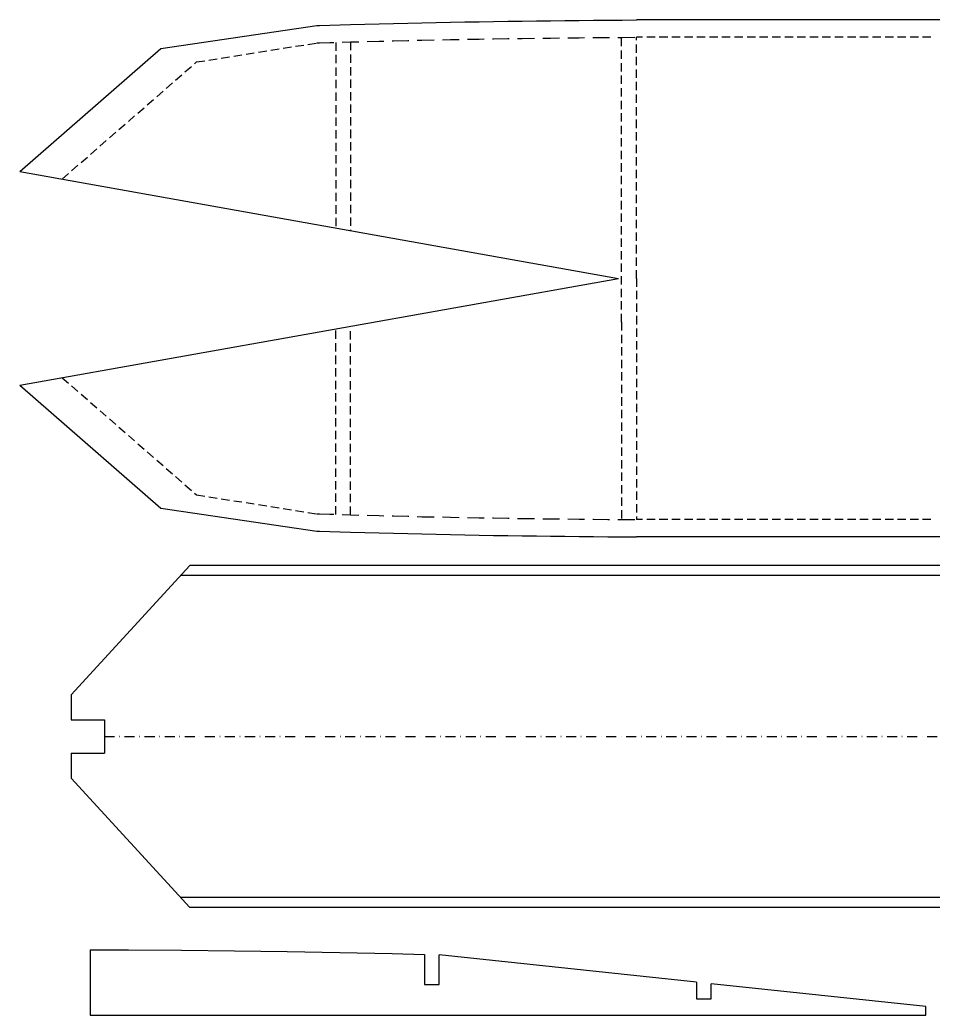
# Model space of a CAD drawing. Header units: feet. Extents: x 165 to 14477, y 395 to 10932.
# Drawn here: x 165 to 4717, y 471 to 5434 of the extents above; entities that cross this region are included whole.
import ezdxf

# ---------------------------------------------------------------- set-up
doc = ezdxf.new("R2010")
doc.units = ezdxf.units.FT
doc.header["$MEASUREMENT"] = 0

msp = doc.modelspace()

# ---------------------------------------------------------------- linework, layer by layer
at = {"color": 7}
for p, q in [((1761.4, 5408.9), (1813.1, 5410.5)), ((1813.1, 5410.5), (1884.2, 5412.2)), ((1884.2, 5412.2), (1955.4, 5414.4)), ((1955.4, 5414.4), (2026.5, 5416.1)), ((2026.5, 5416.1), (2098.2, 5417.7)), ((2098.2, 5417.7), (2169.3, 5419.4)), ((2169.3, 5419.4), (2240.4, 5421.1)), ((2240.4, 5421.1), (2311.5, 5422.2)), ((2311.5, 5422.2), (2383.2, 5423.9)), ((2383.2, 5423.9), (2454.4, 5425)), ((2454.4, 5425), (2525.5, 5426.1)), ((2525.5, 5426.1), (2596.6, 5427.2)), ((2596.6, 5427.2), (2668.3, 5428.3)), ((2668.3, 5428.3), (2739.4, 5429.4)), ((2739.4, 5429.4), (2810.6, 5430)), ((2810.6, 5430), (2881.7, 5431.1)), ((2881.7, 5431.1), (2953.4, 5431.6)), ((2953.4, 5431.6), (3024.5, 5432.2)), ((3024.5, 5432.2), (3095.6, 5432.7)), ((3095.6, 5432.7), (3166.7, 5433.3)), ((3166.7, 5433.3), (3238.4, 5433.9)), ((5456.7, 5433.9), (3238.4, 5433.9)), ((867.3, 5290.5), (1645.8, 5405.5)), ((1645.8, 5405.5), (1659.2, 5406.1)), ((1659.2, 5406.1), (1710.3, 5407.7)), ((1710.3, 5407.7), (1761.4, 5408.9)), ((165, 4677.6), (867.3, 5290.5)), ((165, 4677.6), (3148.4, 4144.7)), ((165, 3611.8), (3148.4, 4144.7)), ((165, 3611.8), (867.3, 2998.9)), ((867.3, 2998.9), (1645.8, 2884.4)), ((1645.8, 2884.4), (1659.2, 2883.8)), ((1659.2, 2883.8), (1710.3, 2882.2)), ((1710.3, 2882.2), (1761.4, 2880.5)), ((1761.4, 2880.5), (1813.1, 2879.4)), ((1813.1, 2879.4), (1884.2, 2877.2)), ((1884.2, 2877.2), (1955.4, 2875.5)), ((1955.4, 2875.5), (2026.5, 2873.8)), ((2026.5, 2873.8), (2098.2, 2872.2)), ((2098.2, 2872.2), (2169.3, 2870.5)), ((2169.3, 2870.5), (2240.4, 2868.8)), ((2240.4, 2868.8), (2311.5, 2867.2)), ((2311.5, 2867.2), (2383.2, 2866.1)), ((2383.2, 2866.1), (2454.4, 2864.9)), ((2454.4, 2864.9), (2525.5, 2863.3)), ((2525.5, 2863.3), (2596.6, 2862.2)), ((2596.6, 2862.2), (2668.3, 2861.1)), ((2668.3, 2861.1), (2739.4, 2860.5)), ((2739.4, 2860.5), (2810.6, 2859.4)), ((2810.6, 2859.4), (2881.7, 2858.8)), ((2881.7, 2858.8), (2953.4, 2857.7)), ((2953.4, 2857.7), (3024.5, 2857.2)), ((3024.5, 2857.2), (3095.6, 2856.6)), ((3095.6, 2856.6), (3166.7, 2856)), ((3166.7, 2856), (3238.4, 2856)), ((5456.7, 2856), (3238.4, 2856)), ((420, 2067.5), (1011.3, 2712.7)), ((7591.6, 2712.7), (1011.3, 2712.7)), ((420, 2067.5), (420, 1943.6)), ((420, 1943.6), (586.7, 1943.6)), ((586.7, 1943.6), (586.7, 1776.9)), ((420, 1776.9), (420, 1653)), ((420, 1776.9), (586.7, 1776.9)), ((420, 1653), (1011.3, 1007.9)), ((7591.6, 1007.9), (1011.3, 1007.9)), ((515.6, 796.1), (515.6, 471.1)), ((515.6, 796.1), (706.7, 796.1)), ((706.7, 796.1), (970.7, 794.5)), ((970.7, 794.5), (1234.1, 792.3)), ((1234.1, 792.3), (1497.5, 788.9)), ((1497.5, 788.9), (1759.8, 783.9)), ((1759.8, 783.9), (2020.9, 777.8)), ((2020.9, 777.8), (2182.6, 773.4)), ((2182.6, 773.4), (2182.6, 623.3)), ((2255.4, 623.3), (2255.4, 771.1)), ((3537.4, 635.6), (2255.4, 771.1)), ((2182.6, 623.3), (2255.4, 623.3)), ((3537.4, 635.6), (3537.4, 552.2)), ((4681.5, 514.4), (3610.7, 627.8)), ((3610.7, 552.2), (3610.7, 627.8)), ((3537.4, 552.2), (3610.7, 552.2)), ((4681.5, 471.1), (4681.5, 514.4)), ((515.6, 471.1), (4681.5, 471.1))]:
    msp.add_line(p, q, dxfattribs=at)
at = {"color": 82}
for p, q in [((1600.8, 5311.6), (1642, 5318.3)), ((1645.8, 5318.8), (1659.2, 5319.4)), ((1659.2, 5319.4), (1710.3, 5321.1)), ((1710.3, 5321.1), (1729.2, 5321.6)), ((1770.9, 5322.7), (1813.1, 5323.8)), ((1813.1, 5323.8), (1854.2, 5324.9)), ((1895.9, 5326.1), (1955.4, 5327.7)), ((1955.4, 5327.7), (1979.3, 5328.3)), ((2020.9, 5329.4), (2026.5, 5329.4)), ((2026.5, 5329.4), (2098.2, 5331.1)), ((2098.2, 5331.1), (2104.3, 5331.1)), ((2146, 5332.2), (2169.3, 5332.7)), ((2169.3, 5332.7), (2229.3, 5333.8)), ((2271, 5334.9), (2311.5, 5335.5)), ((2311.5, 5335.5), (2354.3, 5336.6)), ((2396, 5337.2), (2454.4, 5338.3)), ((2454.4, 5338.3), (2479.4, 5338.8)), ((2521, 5339.4), (2525.5, 5339.4)), ((2525.5, 5339.4), (2596.6, 5340.5)), ((2596.6, 5340.5), (2604.4, 5340.5)), ((2646.1, 5341.6), (2668.3, 5341.6)), ((2668.3, 5341.6), (2729.4, 5342.7)), ((2771.1, 5343.3), (2810.6, 5343.3)), ((2810.6, 5343.3), (2854.5, 5343.8)), ((2896.1, 5344.4), (2953.4, 5344.9)), ((2953.4, 5344.9), (2979.5, 5345.5)), ((3021.2, 5345.5), (3024.5, 5345.5)), ((3024.5, 5345.5), (3095.6, 5346.1)), ((3095.6, 5346.1), (3104.5, 5346.6)), ((3146.2, 5346.6), (3166.7, 5346.6)), ((3166.7, 5346.6), (3229.5, 5347.2)), ((3269, 5347.2), (3238.4, 5347.2)), ((3331.2, 5347.2), (3289.5, 5347.2)), ((3394, 5347.2), (3352.3, 5347.2)), ((3456.3, 5347.2), (3414.6, 5347.2)), ((3519, 5347.2), (3477.4, 5347.2)), ((3581.3, 5347.2), (3539.6, 5347.2)), ((3644.1, 5347.2), (3602.4, 5347.2)), ((3706.3, 5347.2), (3664.6, 5347.2)), ((3769.1, 5347.2), (3727.4, 5347.2)), ((3831.3, 5347.2), (3789.7, 5347.2)), ((3894.1, 5347.2), (3852.5, 5347.2)), ((3956.4, 5347.2), (3914.7, 5347.2)), ((4019.2, 5347.2), (3977.5, 5347.2)), ((4081.4, 5347.2), (4039.7, 5347.2)), ((4144.2, 5347.2), (4102.5, 5347.2)), ((4206.4, 5347.2), (4164.7, 5347.2)), ((4269.2, 5347.2), (4227.5, 5347.2)), ((4331.5, 5347.2), (4289.8, 5347.2)), ((4394.2, 5347.2), (4352.6, 5347.2)), ((4456.5, 5347.2), (4414.8, 5347.2)), ((4519.3, 5347.2), (4477.6, 5347.2)), ((4581.5, 5347.2), (4539.8, 5347.2)), ((4644.3, 5347.2), (4602.6, 5347.2)), ((4706.5, 5347.2), (4664.9, 5347.2)), ((1292.4, 5263.3), (1333.5, 5269.4)), ((1354.1, 5272.7), (1395.2, 5279.4)), ((1415.8, 5282.7), (1456.9, 5288.8)), ((1477.5, 5292.2), (1518.6, 5298.8)), ((1539.2, 5302.2), (1580.3, 5308.3)), ((1035.1, 5215.5), (1045.2, 5224.4)), ((1045.2, 5224.4), (1086.3, 5230.5)), ((1106.8, 5233.8), (1148, 5240.5)), ((1168.5, 5243.8), (1210.2, 5249.9)), ((1230.7, 5253.3), (1271.9, 5259.9)), ((987.9, 5174.4), (1019.6, 5201.6)), ((894, 5092.1), (925.1, 5119.3)), ((941.2, 5133.2), (972.4, 5160.5)), ((846.8, 5051), (878.4, 5078.2)), ((799.5, 5009.9), (831.2, 5037.1)), ((752.9, 4968.8), (784, 4996)), ((658.4, 4886.5), (690.1, 4914.3)), ((705.6, 4927.6), (736.8, 4954.9)), ((611.2, 4845.4), (642.8, 4873.2)), ((563.9, 4804.3), (595.6, 4832.1)), ((517.3, 4763.1), (548.4, 4790.9)), ((470, 4722), (501.1, 4749.8)), ((375.6, 4639.8), (407.2, 4667.6)), ((422.8, 4680.9), (454.5, 4708.7)), ((375.6, 3649.6), (407.2, 3622.3)), ((422.8, 3608.4), (454.5, 3581.2)), ((470, 3567.3), (501.1, 3540.1)), ((517.3, 3526.2), (548.4, 3499)), ((564.5, 3485.1), (595.6, 3457.9)), ((611.2, 3444), (642.8, 3416.7)), ((658.4, 3402.8), (690.1, 3375.6)), ((705.6, 3361.7), (736.8, 3334.5)), ((752.9, 3320.6), (784, 3293.4)), ((799.5, 3279.5), (831.2, 3252.3)), ((846.8, 3238.4), (878.4, 3211.1)), ((894, 3197.2), (925.1, 3170)), ((941.2, 3156.1), (972.4, 3128.9)), ((987.9, 3115.6), (1019.6, 3087.8)), ((1035.1, 3074.4), (1045.2, 3065.5)), ((1045.2, 3065.5), (1086.3, 3058.9)), ((1106.8, 3055.5), (1148, 3049.4)), ((1168.5, 3046.1), (1210.2, 3039.4)), ((1230.7, 3036.1), (1271.9, 3030)), ((1292.4, 3026.6), (1333.5, 3020)), ((1354.1, 3016.6), (1395.2, 3010.5)), ((1415.8, 3007.2), (1456.9, 3000.5)), ((1477.5, 2997.2), (1518.6, 2991.1)), ((1539.2, 2987.7), (1580.3, 2981.1)), ((1600.8, 2977.7), (1642, 2971.1)), ((1645.8, 2970.5), (1659.2, 2970.5)), ((1659.2, 2970.5), (1710.3, 2968.9)), ((1710.3, 2968.9), (1729.2, 2968.3)), ((1770.9, 2966.6), (1813.1, 2965.5)), ((1813.1, 2965.5), (1854.2, 2964.4)), ((1895.9, 2963.3), (1955.4, 2962.2)), ((1955.4, 2962.2), (1979.3, 2961.6)), ((2020.9, 2960.5), (2026.5, 2960)), ((2026.5, 2960), (2098.2, 2958.3)), ((2098.2, 2958.3), (2104.3, 2958.3)), ((2146, 2957.2), (2169.3, 2956.6)), ((2169.3, 2956.6), (2229.3, 2955.5)), ((2271, 2955), (2311.5, 2953.8)), ((2311.5, 2953.8), (2354.3, 2953.3)), ((2396, 2952.2), (2454.4, 2951.1)), ((2454.4, 2951.1), (2479.4, 2951.1)), ((2521, 2950), (2525.5, 2950)), ((2525.5, 2950), (2596.6, 2948.8)), ((2596.6, 2948.8), (2604.4, 2948.8)), ((2646.1, 2948.3), (2668.3, 2947.7)), ((2668.3, 2947.7), (2729.4, 2947.2)), ((2771.1, 2946.6), (2810.6, 2946.1)), ((2810.6, 2946.1), (2854.5, 2945.5)), ((2896.1, 2945), (2953.4, 2944.4)), ((2953.4, 2944.4), (2979.5, 2944.4)), ((3021.2, 2943.8), (3024.5, 2943.8)), ((3024.5, 2943.8), (3095.6, 2943.3)), ((3095.6, 2943.3), (3104.5, 2943.3)), ((3146.2, 2942.7), (3166.7, 2942.7)), ((3166.7, 2942.7), (3229.5, 2942.2)), ((3269, 2942.2), (3238.4, 2942.2)), ((3331.2, 2942.2), (3289.5, 2942.2)), ((3394, 2942.2), (3352.3, 2942.2)), ((3456.3, 2942.2), (3414.6, 2942.2)), ((3519, 2942.2), (3477.4, 2942.2)), ((3581.3, 2942.2), (3539.6, 2942.2)), ((3644.1, 2942.2), (3602.4, 2942.2)), ((3706.3, 2942.2), (3664.6, 2942.2)), ((3769.1, 2942.2), (3727.4, 2942.2)), ((3831.3, 2942.2), (3789.7, 2942.2)), ((3894.1, 2942.2), (3852.5, 2942.2)), ((3956.4, 2942.2), (3914.7, 2942.2)), ((4019.2, 2942.2), (3977.5, 2942.2)), ((4081.4, 2942.2), (4039.7, 2942.2)), ((4144.2, 2942.2), (4102.5, 2942.2)), ((4206.4, 2942.2), (4164.7, 2942.2)), ((4269.2, 2942.2), (4227.5, 2942.2)), ((4331.5, 2942.2), (4289.8, 2942.2)), ((4394.2, 2942.2), (4352.6, 2942.2)), ((4456.5, 2942.2), (4414.8, 2942.2)), ((4519.3, 2942.2), (4477.6, 2942.2)), ((4581.5, 2942.2), (4539.8, 2942.2)), ((4644.3, 2942.2), (4602.6, 2942.2)), ((4706.5, 2942.2), (4664.9, 2942.2)), ((7591.6, 2662.7), (965.7, 2662.7)), ((7591.6, 1057.9), (965.7, 1057.9))]:
    msp.add_line(p, q, dxfattribs=at)
at = {"color": 1}
for p, q in [((1739.2, 5321.6), (1739.2, 5279.9)), ((1813.1, 5323.8), (1813.1, 5282.2)), ((3164.5, 5302.2), (3164.5, 5343.8)), ((3238.4, 5332.7), (3238.4, 5347.2)), ((3238.4, 5269.9), (3238.4, 5311.6)), ((1813.1, 5261.6), (1813.1, 5219.9)), ((3164.5, 5239.4), (3164.5, 5281)), ((1739.2, 5259.4), (1739.2, 5217.7)), ((3164.5, 5177.1), (3164.5, 5218.8)), ((3238.4, 5207.7), (3238.4, 5249.4)), ((1739.2, 5196.6), (1739.2, 5154.9)), ((1813.1, 5198.8), (1813.1, 5157.1)), ((3238.4, 5144.9), (3238.4, 5186.6)), ((1739.2, 5134.3), (1739.2, 5092.7)), ((1813.1, 5136.6), (1813.1, 5094.9)), ((3164.5, 5114.3), (3164.5, 5156)), ((3238.4, 5082.7), (3238.4, 5124.3)), ((1739.2, 5071.6), (1739.2, 5029.9)), ((1813.1, 5073.8), (1813.1, 5032.1)), ((3164.5, 5052.1), (3164.5, 5093.8)), ((3164.5, 4989.3), (3164.5, 5031)), ((3238.4, 5019.9), (3238.4, 5061.6)), ((1739.2, 5009.3), (1739.2, 4967.6)), ((1813.1, 5011.5), (1813.1, 4969.9)), ((3164.5, 4927.1), (3164.5, 4968.8)), ((3238.4, 4957.6), (3238.4, 4999.3)), ((1739.2, 4946.5), (1739.2, 4904.8)), ((1813.1, 4948.7), (1813.1, 4907.1)), ((3238.4, 4894.8), (3238.4, 4936.5)), ((1739.2, 4884.3), (1739.2, 4842.6)), ((1813.1, 4886.5), (1813.1, 4844.8)), ((3164.5, 4864.3), (3164.5, 4906)), ((3238.4, 4832.6), (3238.4, 4874.3)), ((1739.2, 4821.5), (1739.2, 4779.8)), ((1813.1, 4823.7), (1813.1, 4782)), ((3164.5, 4802), (3164.5, 4843.7)), ((3164.5, 4739.3), (3164.5, 4780.9)), ((3238.4, 4769.8), (3238.4, 4811.5)), ((1739.2, 4759.3), (1739.2, 4717.6)), ((1813.1, 4761.5), (1813.1, 4719.8)), ((3164.5, 4677), (3164.5, 4718.7)), ((3238.4, 4707.6), (3238.4, 4749.3)), ((1739.2, 4696.5), (1739.2, 4654.8)), ((1813.1, 4698.7), (1813.1, 4657)), ((3238.4, 4644.8), (3238.4, 4686.5)), ((1739.2, 4634.2), (1739.2, 4592.6)), ((1813.1, 4636.5), (1813.1, 4594.8)), ((3164.5, 4614.2), (3164.5, 4655.9)), ((3238.4, 4582.6), (3238.4, 4624.2)), ((1739.2, 4571.4), (1739.2, 4529.8)), ((1813.1, 4573.7), (1813.1, 4532)), ((3164.5, 4552), (3164.5, 4593.7)), ((3164.5, 4489.2), (3164.5, 4530.9)), ((3238.4, 4519.8), (3238.4, 4561.4)), ((1739.2, 4509.2), (1739.2, 4467.5)), ((1813.1, 4511.4), (1813.1, 4469.7)), ((3164.5, 4427), (3164.5, 4468.6)), ((3238.4, 4457.5), (3238.4, 4499.2)), ((1739.2, 4446.4), (1739.2, 4404.7)), ((1813.1, 4448.6), (1813.1, 4407)), ((3238.4, 4394.7), (3238.4, 4436.4)), ((1813.1, 4386.4), (1813.1, 4383.6)), ((3164.5, 4364.2), (3164.5, 4405.8)), ((3238.4, 4332.5), (3238.4, 4374.2)), ((3164.5, 4301.9), (3164.5, 4343.6)), ((3164.5, 4239.1), (3164.5, 4280.8)), ((3238.4, 4269.7), (3238.4, 4311.4)), ((3164.5, 4176.9), (3164.5, 4218.6)), ((3238.4, 4207.5), (3238.4, 4249.1)), ((3238.4, 4144.7), (3238.4, 4186.4)), ((3164.5, 4114.1), (3164.5, 4155.8)), ((3238.4, 4144.7), (3238.4, 4103)), ((3164.5, 4051.9), (3164.5, 4093.6)), ((3238.4, 4082.4), (3238.4, 4040.8)), ((3164.5, 3989.1), (3164.5, 4030.8)), ((3238.4, 4019.6), (3238.4, 3978)), ((3164.5, 3926.8), (3164.5, 3968.5)), ((3164.5, 3926.8), (3164.5, 3885.2)), ((3238.4, 3957.4), (3238.4, 3915.7)), ((1739.2, 3842.9), (1739.2, 3884.6)), ((1813.1, 3903.5), (1813.1, 3906.3)), ((1813.1, 3840.7), (1813.1, 3882.4)), ((3238.4, 3894.6), (3238.4, 3852.9)), ((1739.2, 3780.7), (1739.2, 3822.4)), ((3164.5, 3864.1), (3164.5, 3822.4)), ((3238.4, 3832.4), (3238.4, 3790.7)), ((1813.1, 3778.5), (1813.1, 3820.2)), ((3164.5, 3801.8), (3164.5, 3760.1)), ((1739.2, 3717.9), (1739.2, 3759.6)), ((1813.1, 3715.7), (1813.1, 3757.4)), ((3164.5, 3739), (3164.5, 3697.4)), ((3238.4, 3769.6), (3238.4, 3727.9)), ((1739.2, 3655.7), (1739.2, 3697.4)), ((1813.1, 3653.5), (1813.1, 3695.1)), ((3164.5, 3676.8), (3164.5, 3635.1)), ((3238.4, 3707.4), (3238.4, 3665.7)), ((1739.2, 3592.9), (1739.2, 3634.6)), ((1813.1, 3590.7), (1813.1, 3632.3)), ((3238.4, 3644.6), (3238.4, 3602.9)), ((3164.5, 3614), (3164.5, 3572.3)), ((3238.4, 3582.3), (3238.4, 3540.6)), ((1739.2, 3530.6), (1739.2, 3572.3)), ((1813.1, 3528.4), (1813.1, 3570.1)), ((3164.5, 3551.8), (3164.5, 3510.1)), ((1739.2, 3467.9), (1739.2, 3509.5)), ((1813.1, 3465.6), (1813.1, 3507.3)), ((3164.5, 3489), (3164.5, 3447.3)), ((3238.4, 3519.5), (3238.4, 3477.9)), ((1739.2, 3405.6), (1739.2, 3447.3)), ((1813.1, 3403.4), (1813.1, 3445.1)), ((3164.5, 3426.7), (3164.5, 3385.1)), ((3238.4, 3457.3), (3238.4, 3415.6)), ((1739.2, 3342.8), (1739.2, 3384.5)), ((1813.1, 3340.6), (1813.1, 3382.3)), ((3238.4, 3394.5), (3238.4, 3352.8)), ((3164.5, 3363.9), (3164.5, 3322.3)), ((3238.4, 3332.3), (3238.4, 3290.6)), ((1739.2, 3280.6), (1739.2, 3322.3)), ((1813.1, 3278.4), (1813.1, 3320)), ((3164.5, 3301.7), (3164.5, 3260)), ((1739.2, 3217.8), (1739.2, 3259.5)), ((1813.1, 3215.6), (1813.1, 3257.3)), ((3164.5, 3238.9), (3164.5, 3197.2)), ((3238.4, 3269.5), (3238.4, 3227.8)), ((1739.2, 3155.6), (1739.2, 3197.2)), ((1813.1, 3153.3), (1813.1, 3195)), ((3164.5, 3176.7), (3164.5, 3135)), ((3238.4, 3207.2), (3238.4, 3165.6)), ((1739.2, 3092.8), (1739.2, 3134.4)), ((1813.1, 3090.5), (1813.1, 3132.2)), ((3238.4, 3144.4), (3238.4, 3102.8)), ((3164.5, 3113.9), (3164.5, 3072.2)), ((3238.4, 3082.2), (3238.4, 3040.5)), ((1739.2, 3030.5), (1739.2, 3072.2)), ((1813.1, 3028.3), (1813.1, 3070)), ((3164.5, 3051.6), (3164.5, 3010)), ((1739.2, 2967.7), (1739.2, 3009.4)), ((1813.1, 2965.5), (1813.1, 3007.2)), ((3164.5, 2988.9), (3164.5, 2947.2)), ((3238.4, 3019.4), (3238.4, 2977.7)), ((3238.4, 2957.2), (3238.4, 2942.2))]:
    msp.add_line(p, q, dxfattribs=at)
at = {"color": 5}
for p, q in [((586.7, 1860.3), (636.7, 1860.3)), ((661.2, 1860.8), (662.3, 1860.8)), ((661.2, 1859.7), (661.2, 1860.8)), ((662.3, 1859.7), (661.2, 1859.7)), ((662.3, 1860.8), (662.3, 1859.7)), ((686.7, 1860.3), (736.8, 1860.3)), ((761.2, 1860.8), (762.3, 1860.8)), ((761.2, 1859.7), (761.2, 1860.8)), ((762.3, 1859.7), (761.2, 1859.7)), ((762.3, 1860.8), (762.3, 1859.7)), ((786.8, 1860.3), (836.8, 1860.3)), ((861.2, 1860.8), (862.3, 1860.8)), ((861.2, 1859.7), (861.2, 1860.8)), ((862.3, 1859.7), (861.2, 1859.7)), ((862.3, 1860.8), (862.3, 1859.7)), ((886.8, 1860.3), (936.8, 1860.3)), ((961.2, 1860.8), (962.4, 1860.8)), ((961.2, 1859.7), (961.2, 1860.8)), ((962.4, 1859.7), (961.2, 1859.7)), ((962.4, 1860.8), (962.4, 1859.7)), ((986.8, 1860.3), (1036.8, 1860.3)), ((1061.3, 1860.8), (1062.4, 1860.8)), ((1061.3, 1859.7), (1061.3, 1860.8)), ((1062.4, 1859.7), (1061.3, 1859.7)), ((1062.4, 1860.8), (1062.4, 1859.7)), ((1086.8, 1860.3), (1136.8, 1860.3)), ((1161.3, 1860.8), (1162.4, 1860.8)), ((1161.3, 1859.7), (1161.3, 1860.8)), ((1162.4, 1859.7), (1161.3, 1859.7)), ((1162.4, 1860.8), (1162.4, 1859.7)), ((1186.8, 1860.3), (1236.9, 1860.3)), ((1261.3, 1860.8), (1262.4, 1860.8)), ((1261.3, 1859.7), (1261.3, 1860.8)), ((1262.4, 1859.7), (1261.3, 1859.7)), ((1262.4, 1860.8), (1262.4, 1859.7)), ((1286.9, 1860.3), (1336.9, 1860.3)), ((1361.3, 1860.8), (1362.4, 1860.8)), ((1361.3, 1859.7), (1361.3, 1860.8)), ((1362.4, 1859.7), (1361.3, 1859.7)), ((1362.4, 1860.8), (1362.4, 1859.7)), ((1386.9, 1860.3), (1436.9, 1860.3)), ((1461.4, 1860.8), (1462.5, 1860.8)), ((1461.4, 1859.7), (1461.4, 1860.8)), ((1462.5, 1859.7), (1461.4, 1859.7)), ((1462.5, 1860.8), (1462.5, 1859.7)), ((1486.9, 1860.3), (1536.9, 1860.3)), ((1561.4, 1860.8), (1562.5, 1860.8)), ((1561.4, 1859.7), (1561.4, 1860.8)), ((1562.5, 1859.7), (1561.4, 1859.7)), ((1562.5, 1860.8), (1562.5, 1859.7)), ((1586.9, 1860.3), (1637, 1860.3)), ((1661.4, 1860.8), (1662.5, 1860.8)), ((1661.4, 1859.7), (1661.4, 1860.8)), ((1662.5, 1859.7), (1661.4, 1859.7)), ((1662.5, 1860.8), (1662.5, 1859.7)), ((1687, 1860.3), (1737, 1860.3)), ((1761.4, 1860.8), (1762.5, 1860.8)), ((1761.4, 1859.7), (1761.4, 1860.8)), ((1762.5, 1859.7), (1761.4, 1859.7)), ((1762.5, 1860.8), (1762.5, 1859.7)), ((1787, 1860.3), (1837, 1860.3)), ((1861.4, 1860.8), (1862.6, 1860.8)), ((1861.4, 1859.7), (1861.4, 1860.8)), ((1862.6, 1859.7), (1861.4, 1859.7)), ((1862.6, 1860.8), (1862.6, 1859.7)), ((1887, 1860.3), (1937, 1860.3)), ((1961.5, 1860.8), (1962.6, 1860.8)), ((1961.5, 1859.7), (1961.5, 1860.8)), ((1962.6, 1859.7), (1961.5, 1859.7)), ((1962.6, 1860.8), (1962.6, 1859.7)), ((1987, 1860.3), (2037, 1860.3)), ((2061.5, 1860.8), (2062.6, 1860.8)), ((2061.5, 1859.7), (2061.5, 1860.8)), ((2062.6, 1859.7), (2061.5, 1859.7)), ((2062.6, 1860.8), (2062.6, 1859.7)), ((2087.1, 1860.3), (2137.1, 1860.3)), ((2161.5, 1860.8), (2162.6, 1860.8)), ((2161.5, 1859.7), (2161.5, 1860.8)), ((2162.6, 1859.7), (2161.5, 1859.7)), ((2162.6, 1860.8), (2162.6, 1859.7)), ((2187.1, 1860.3), (2237.1, 1860.3)), ((2261.5, 1860.8), (2262.6, 1860.8)), ((2261.5, 1859.7), (2261.5, 1860.8)), ((2262.6, 1859.7), (2261.5, 1859.7)), ((2262.6, 1860.8), (2262.6, 1859.7)), ((2287.1, 1860.3), (2337.1, 1860.3)), ((2361.6, 1860.8), (2362.7, 1860.8)), ((2361.6, 1859.7), (2361.6, 1860.8)), ((2362.7, 1859.7), (2361.6, 1859.7)), ((2362.7, 1860.8), (2362.7, 1859.7)), ((2387.1, 1860.3), (2437.1, 1860.3)), ((2461.6, 1860.8), (2462.7, 1860.8)), ((2461.6, 1859.7), (2461.6, 1860.8)), ((2462.7, 1859.7), (2461.6, 1859.7)), ((2462.7, 1860.8), (2462.7, 1859.7)), ((2487.1, 1860.3), (2537.2, 1860.3)), ((2561.6, 1860.8), (2562.7, 1860.8)), ((2561.6, 1859.7), (2561.6, 1860.8)), ((2562.7, 1859.7), (2561.6, 1859.7)), ((2562.7, 1860.8), (2562.7, 1859.7)), ((2587.2, 1860.3), (2637.2, 1860.3)), ((2661.6, 1860.8), (2662.7, 1860.8)), ((2661.6, 1859.7), (2661.6, 1860.8)), ((2662.7, 1859.7), (2661.6, 1859.7)), ((2662.7, 1860.8), (2662.7, 1859.7)), ((2687.2, 1860.3), (2737.2, 1860.3)), ((2761.7, 1860.8), (2762.8, 1860.8)), ((2761.7, 1859.7), (2761.7, 1860.8)), ((2762.8, 1859.7), (2761.7, 1859.7)), ((2762.8, 1860.8), (2762.8, 1859.7)), ((2787.2, 1860.3), (2837.2, 1860.3)), ((2861.7, 1860.8), (2862.8, 1860.8)), ((2861.7, 1859.7), (2861.7, 1860.8)), ((2862.8, 1859.7), (2861.7, 1859.7)), ((2862.8, 1860.8), (2862.8, 1859.7)), ((2887.2, 1860.3), (2937.2, 1860.3)), ((2961.7, 1860.8), (2962.8, 1860.8)), ((2961.7, 1859.7), (2961.7, 1860.8)), ((2962.8, 1859.7), (2961.7, 1859.7)), ((2962.8, 1860.8), (2962.8, 1859.7)), ((2987.3, 1860.3), (3037.3, 1860.3)), ((3061.7, 1860.8), (3062.8, 1860.8)), ((3061.7, 1859.7), (3061.7, 1860.8)), ((3062.8, 1859.7), (3061.7, 1859.7)), ((3062.8, 1860.8), (3062.8, 1859.7)), ((3087.3, 1860.3), (3137.3, 1860.3)), ((3161.7, 1860.8), (3162.9, 1860.8)), ((3161.7, 1859.7), (3161.7, 1860.8)), ((3162.9, 1859.7), (3161.7, 1859.7)), ((3162.9, 1860.8), (3162.9, 1859.7)), ((3187.3, 1860.3), (3237.3, 1860.3)), ((3261.8, 1860.8), (3262.9, 1860.8)), ((3261.8, 1859.7), (3261.8, 1860.8)), ((3262.9, 1859.7), (3261.8, 1859.7)), ((3262.9, 1860.8), (3262.9, 1859.7)), ((3287.3, 1860.3), (3337.3, 1860.3)), ((3361.8, 1860.8), (3362.9, 1860.8)), ((3361.8, 1859.7), (3361.8, 1860.8)), ((3362.9, 1859.7), (3361.8, 1859.7)), ((3362.9, 1860.8), (3362.9, 1859.7)), ((3387.3, 1860.3), (3437.4, 1860.3)), ((3461.8, 1860.8), (3462.9, 1860.8)), ((3461.8, 1859.7), (3461.8, 1860.8)), ((3462.9, 1859.7), (3461.8, 1859.7)), ((3462.9, 1860.8), (3462.9, 1859.7)), ((3487.4, 1860.3), (3537.4, 1860.3)), ((3561.8, 1860.8), (3562.9, 1860.8)), ((3561.8, 1859.7), (3561.8, 1860.8)), ((3562.9, 1859.7), (3561.8, 1859.7)), ((3562.9, 1860.8), (3562.9, 1859.7)), ((3587.4, 1860.3), (3637.4, 1860.3)), ((3661.9, 1860.8), (3663, 1860.8)), ((3661.9, 1859.7), (3661.9, 1860.8)), ((3663, 1859.7), (3661.9, 1859.7)), ((3663, 1860.8), (3663, 1859.7)), ((3687.4, 1860.3), (3737.4, 1860.3)), ((3761.9, 1860.8), (3763, 1860.8)), ((3761.9, 1859.7), (3761.9, 1860.8)), ((3763, 1859.7), (3761.9, 1859.7)), ((3763, 1860.8), (3763, 1859.7)), ((3787.4, 1860.3), (3837.5, 1860.3)), ((3861.9, 1860.8), (3863, 1860.8)), ((3861.9, 1859.7), (3861.9, 1860.8)), ((3863, 1859.7), (3861.9, 1859.7)), ((3863, 1860.8), (3863, 1859.7)), ((3887.5, 1860.3), (3937.5, 1860.3)), ((3961.9, 1860.8), (3963, 1860.8)), ((3961.9, 1859.7), (3961.9, 1860.8)), ((3963, 1859.7), (3961.9, 1859.7)), ((3963, 1860.8), (3963, 1859.7)), ((3987.5, 1860.3), (4037.5, 1860.3)), ((4061.9, 1860.8), (4063.1, 1860.8)), ((4061.9, 1859.7), (4061.9, 1860.8)), ((4063.1, 1859.7), (4061.9, 1859.7)), ((4063.1, 1860.8), (4063.1, 1859.7)), ((4087.5, 1860.3), (4137.5, 1860.3)), ((4162, 1860.8), (4163.1, 1860.8)), ((4162, 1859.7), (4162, 1860.8)), ((4163.1, 1859.7), (4162, 1859.7)), ((4163.1, 1860.8), (4163.1, 1859.7)), ((4187.5, 1860.3), (4237.5, 1860.3)), ((4262, 1860.8), (4263.1, 1860.8)), ((4262, 1859.7), (4262, 1860.8)), ((4263.1, 1859.7), (4262, 1859.7)), ((4263.1, 1860.8), (4263.1, 1859.7)), ((4287.6, 1860.3), (4337.6, 1860.3)), ((4362, 1860.8), (4363.1, 1860.8)), ((4362, 1859.7), (4362, 1860.8)), ((4363.1, 1859.7), (4362, 1859.7)), ((4363.1, 1860.8), (4363.1, 1859.7)), ((4387.6, 1860.3), (4437.6, 1860.3)), ((4462, 1860.8), (4463.1, 1860.8)), ((4462, 1859.7), (4462, 1860.8)), ((4463.1, 1859.7), (4462, 1859.7)), ((4463.1, 1860.8), (4463.1, 1859.7)), ((4487.6, 1860.3), (4537.6, 1860.3)), ((4562.1, 1860.8), (4563.2, 1860.8)), ((4562.1, 1859.7), (4562.1, 1860.8)), ((4563.2, 1859.7), (4562.1, 1859.7)), ((4563.2, 1860.8), (4563.2, 1859.7)), ((4587.6, 1860.3), (4637.6, 1860.3)), ((4662.1, 1860.8), (4663.2, 1860.8)), ((4662.1, 1859.7), (4662.1, 1860.8)), ((4663.2, 1859.7), (4662.1, 1859.7)), ((4663.2, 1860.8), (4663.2, 1859.7)), ((4687.6, 1860.3), (4737.7, 1860.3))]:
    msp.add_line(p, q, dxfattribs=at)

doc.saveas('drawing.dxf')
